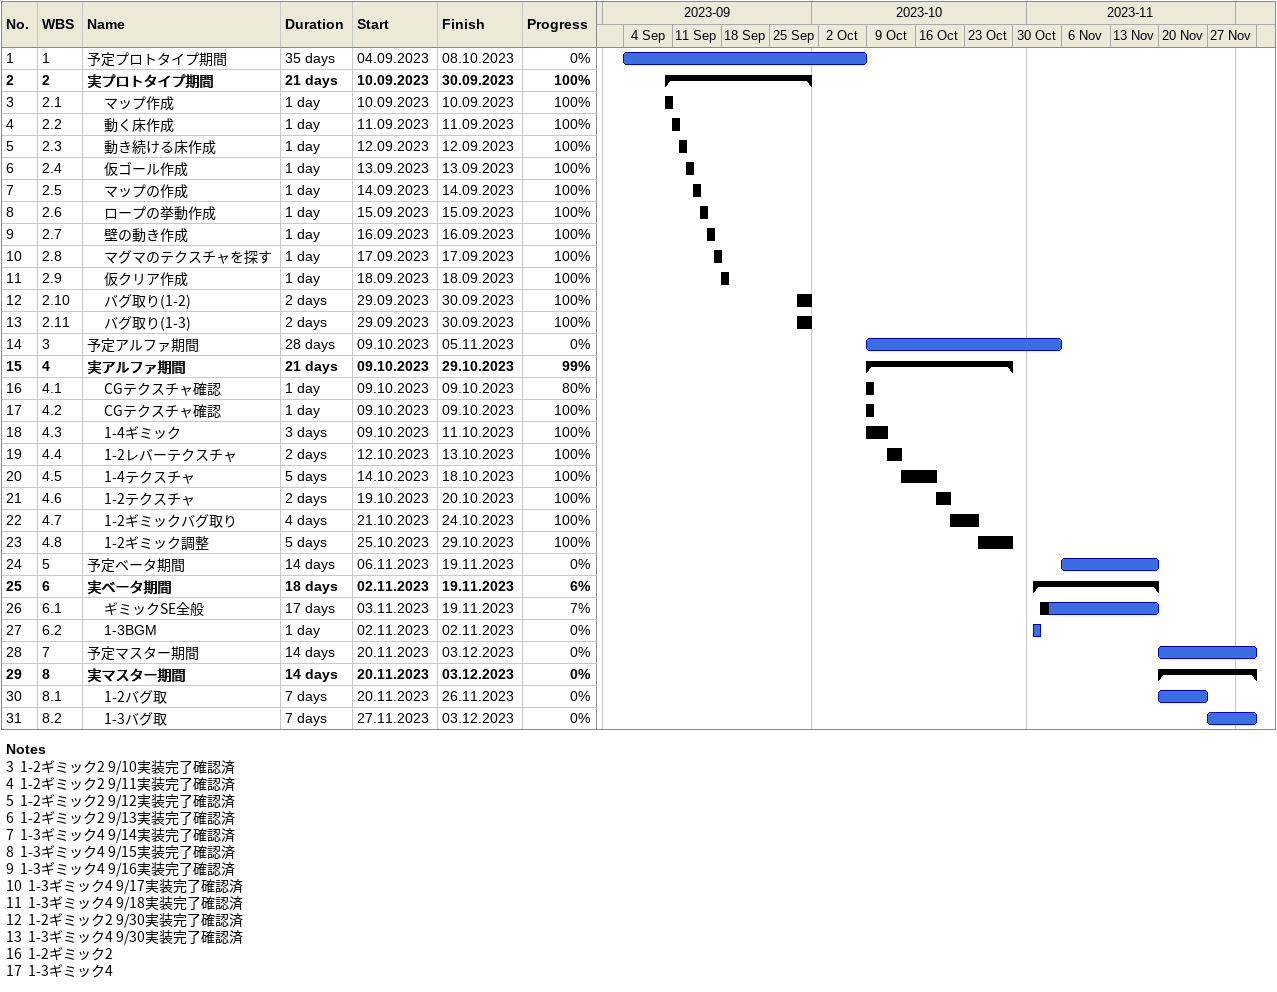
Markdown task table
| ID | WBS | Task | Duration | Start | Finish | % complete |
|---|---|---|---|---|---|---|
| 1 | 1 | 予定プロトタイプ期間 | 35d | 2023-09-04 | 2023-10-08 | 0 |
| 2 | 2 | **実プロトタイプ期間** | 21d | 2023-09-10 | 2023-09-30 | 100 |
| 3 | 2.1 | マップ作成 | 1d | 2023-09-10 | 2023-09-10 | 100 |
| 4 | 2.2 | 動く床作成 | 1d | 2023-09-11 | 2023-09-11 | 100 |
| 5 | 2.3 | 動き続ける床作成 | 1d | 2023-09-12 | 2023-09-12 | 100 |
| 6 | 2.4 | 仮ゴール作成 | 1d | 2023-09-13 | 2023-09-13 | 100 |
| 7 | 2.5 | マップの作成 | 1d | 2023-09-14 | 2023-09-14 | 100 |
| 8 | 2.6 | ロープの挙動作成 | 1d | 2023-09-15 | 2023-09-15 | 100 |
| 9 | 2.7 | 壁の動き作成 | 1d | 2023-09-16 | 2023-09-16 | 100 |
| 10 | 2.8 | マグマのテクスチャを探す | 1d | 2023-09-17 | 2023-09-17 | 100 |
| 11 | 2.9 | 仮クリア作成 | 1d | 2023-09-18 | 2023-09-18 | 100 |
| 12 | 2.10 | バグ取り(1-2) | 2d | 2023-09-29 | 2023-09-30 | 100 |
| 13 | 2.11 | バグ取り(1-3) | 2d | 2023-09-29 | 2023-09-30 | 100 |
| 14 | 3 | 予定アルファ期間 | 28d | 2023-10-09 | 2023-11-05 | 0 |
| 15 | 4 | **実アルファ期間** | 21d | 2023-10-09 | 2023-10-29 | 99 |
| 16 | 4.1 | CGテクスチャ確認 | 1d | 2023-10-09 | 2023-10-09 | 80 |
| 17 | 4.2 | CGテクスチャ確認 | 1d | 2023-10-09 | 2023-10-09 | 100 |
| 18 | 4.3 | 1-4ギミック | 3d | 2023-10-09 | 2023-10-11 | 100 |
| 19 | 4.4 | 1-2レバーテクスチャ | 2d | 2023-10-12 | 2023-10-13 | 100 |
| 20 | 4.5 | 1-4テクスチャ | 5d | 2023-10-14 | 2023-10-18 | 100 |
| 21 | 4.6 | 1-2テクスチャ | 2d | 2023-10-19 | 2023-10-20 | 100 |
| 22 | 4.7 | 1-2ギミックバグ取り | 4d | 2023-10-21 | 2023-10-24 | 100 |
| 23 | 4.8 | 1-2ギミック調整 | 5d | 2023-10-25 | 2023-10-29 | 100 |
| 24 | 5 | 予定ベータ期間 | 14d | 2023-11-06 | 2023-11-19 | 0 |
| 25 | 6 | **実ベータ期間** | 18d | 2023-11-02 | 2023-11-19 | 6 |
| 26 | 6.1 | ギミックSE全般 | 17d | 2023-11-03 | 2023-11-19 | 7 |
| 27 | 6.2 | 1-3BGM | 1d | 2023-11-02 | 2023-11-02 | 0 |
| 28 | 7 | 予定マスター期間 | 14d | 2023-11-20 | 2023-12-03 | 0 |
| 29 | 8 | **実マスター期間** | 14d | 2023-11-20 | 2023-12-03 | 0 |
| 30 | 8.1 | 1-2バグ取 | 7d | 2023-11-20 | 2023-11-26 | 0 |
| 31 | 8.2 | 1-3バグ取 | 7d | 2023-11-27 | 2023-12-03 | 0 |

Notes
- 3: 1-2ギミック2 9/10実装完了確認済
- 4: 1-2ギミック2 9/11実装完了確認済
- 5: 1-2ギミック2 9/12実装完了確認済
- 6: 1-2ギミック2 9/13実装完了確認済
- 7: 1-3ギミック4 9/14実装完了確認済
- 8: 1-3ギミック4 9/15実装完了確認済
- 9: 1-3ギミック4 9/16実装完了確認済
- 10: 1-3ギミック4 9/17実装完了確認済
- 11: 1-3ギミック4 9/18実装完了確認済
- 12: 1-2ギミック2 9/30実装完了確認済
- 13: 1-3ギミック4 9/30実装完了確認済
- 16: 1-2ギミック2
- 17: 1-3ギミック4
